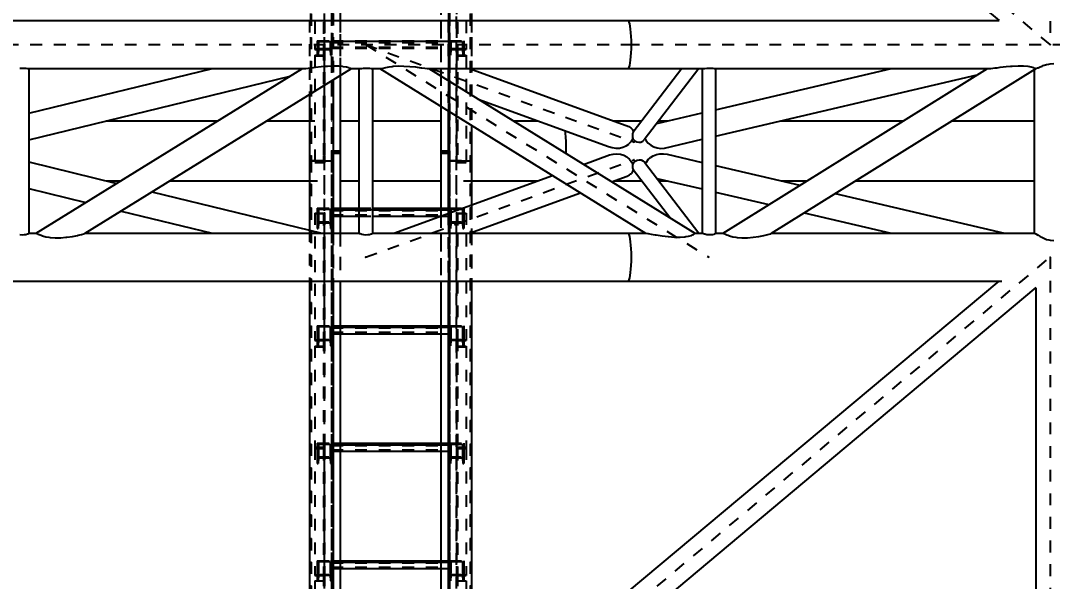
# Model space of a CAD drawing. Header units: millimetres. Extents: x 149919 to 150445, y 136651 to 136866.
# Drawn here: x 150384.83 to 150393.57, y 136722.13 to 136726.88 of the extents above; entities that cross this region are included whole.
import ezdxf

# ---------------------------------------------------------------- set-up
doc = ezdxf.new("R2010")
doc.units = ezdxf.units.MM
doc.header["$LTSCALE"] = 0.25
for name, pattern in [('CENTER', [50.8, 31.75, -6.35, 6.35, -6.35]), ('XKITLINE00', [0]), ('XKITLINE02', [4, 2, -2]), ('XKITLINE03', [6, 3, -1, 1, -1])]:
    doc.linetypes.add(name, pattern=pattern)
doc.styles.add('ROMANS', font='romans.shx')
doc.dimstyles.new('MD300', dxfattribs={"dimtxt": 2.5, "dimasz": 2.5, "dimexe": 1, "dimexo": 1, "dimgap": 0.5, "dimtad": 1, "dimdec": 1, "dimlfac": 50, "dimrnd": 0.5, "dimdsep": 46, "dimtxsty": 'ROMANS', "dimcen": 1, "dimclrd": 146, "dimclre": 146, "dimclrt": 30, "dimadec": 1, "dimazin": 2, "dimtfac": 1, "dimtdec": 1, "dimtmove": 0, "dimatfit": 1, "dimfxl": 1, "dimtolj": 1, "dimtzin": 0, "dimlwd": -1, "dimlwe": -1, "dimarcsym": 0})

# ---------------------------------------------------------------- blocks, each defined once
blk = doc.blocks.new('çatıı')
at = {"color": 116, "linetype": 'XKITLINE02', "true_color": 0x136734}
for p, q in [((24547.15, 9176.54), (24547.15, 7532.54)), ((24547.68, 9176.28), (24547.68, 7532)), ((24564.91, 9176.28), (24564.92, 7532)), ((24564.99, 9179.87), (24564.99, 7539.09)), ((24565.45, 9176.54), (24565.45, 7532.54)), ((24565.85, 9179.87), (24565.85, 7539.18)), ((24566.3, 9176.54), (24566.3, 7600.34)), ((24572.5, 9179.14), (24572.5, 7540.22)), ((24664.15, 9180.19), (24664.15, 7539.18)), ((24664.54, 9176.54), (24664.54, 7532.54)), ((24665, 9180.27), (24665, 7539.09)), ((24665.07, 9176.28), (24665.07, 7532)), ((24682.31, 9176.28), (24682.31, 7532)), ((24682.84, 9176.54), (24682.84, 7532.54)), ((24683.69, 9176.54), (24683.69, 7561.84)), ((24657.5, 9125.5), (24657.5, 7540.22)), ((24551, 7729.91), (24551, 7626.02)), ((24551, 7729.36), (24551, 7626.02)), ((24558.2, 7729.36), (24558.2, 7621.1)), ((24559, 7729.91), (24559, 7621.1)), ((24670.98, 7726.05), (24670.98, 7621.1)), ((24671.78, 7729.36), (24671.78, 7621.1)), ((24678.98, 7729.91), (24678.98, 7626.02)), ((24546.3, 7650.57), (24546.3, 7587.97)), ((24572.5, 7650.57), (24572.5, 7604.17)), ((24657.5, 7650.57), (24657.5, 7578.07)), ((24663.69, 7650.57), (24663.69, 7574.23)), ((24683.69, 7650.57), (24683.69, 7609.97)), ((24552.99, 7633.54), (24552.99, 7626.93)), ((24552.99, 7633.54), (24552.99, 7628.05)), ((24552.99, 7633.54), (24564.99, 7633.54)), ((24552.99, 7628.05), (24552.99, 7621.44)), ((24552.99, 7628.05), (24553.67, 7628.05)), ((24552.99, 7626.93), (24552.99, 7621.44)), ((24552.99, 7626.93), (24564.99, 7626.93)), ((24554.06, 7632.84), (24553.67, 7628.05)), ((24553.67, 7628.05), (24553.67, 7621.44)), ((24554.06, 7632.84), (24554.06, 7626.23)), ((24554.06, 7632.84), (24563.93, 7632.84)), ((24558.2, 7626.9), (24558.2, 7530.93)), ((24558.2, 7626.9), (24559, 7626.9)), ((24559, 7626.9), (24559, 7532)), ((24563.93, 7632.84), (24563.93, 7626.23)), ((24563.93, 7632.84), (24564.31, 7628.05)), ((24564.31, 7628.05), (24564.31, 7621.44)), ((24564.31, 7628.05), (24564.99, 7628.05)), ((24564.99, 7633.54), (24564.99, 7626.93)), ((24564.99, 7633.54), (24564.99, 7628.05)), ((24564.99, 7633.54), (24664.97, 7633.54)), ((24564.99, 7633.54), (24564.99, 7627.34)), ((24564.99, 7632.83), (24664.97, 7632.83)), ((24564.99, 7632.78), (24664.97, 7632.78)), ((24564.99, 7632.19), (24664.97, 7632.19)), ((24564.99, 7628.05), (24564.99, 7621.44)), ((24564.99, 7628.05), (24664.97, 7628.05)), ((24564.99, 7628.01), (24664.97, 7628.01)), ((24564.99, 7627.38), (24664.97, 7627.38)), ((24564.99, 7627.34), (24664.97, 7627.34)), ((24564.99, 7626.93), (24564.99, 7621.44)), ((24664.97, 7633.54), (24664.97, 7627.34)), ((24664.97, 7633.54), (24664.97, 7628.05)), ((24664.97, 7633.54), (24676.97, 7633.54)), ((24664.97, 7633.54), (24664.97, 7626.93)), ((24664.97, 7628.05), (24665.65, 7628.05)), ((24664.97, 7628.05), (24664.97, 7621.44)), ((24664.97, 7626.93), (24664.97, 7621.44)), ((24664.97, 7626.93), (24676.97, 7626.93)), ((24666.04, 7632.84), (24665.65, 7628.05)), ((24665.65, 7628.05), (24665.65, 7621.44)), ((24666.04, 7632.84), (24675.91, 7632.84)), ((24666.04, 7632.84), (24666.04, 7626.23)), ((24670.98, 7626.9), (24670.98, 7620.71)), ((24670.98, 7626.9), (24671.78, 7626.9)), ((24670.98, 7626.9), (24670.98, 7530.31)), ((24671.78, 7626.9), (24671.78, 7620.71)), ((24671.78, 7626.9), (24671.78, 7530.93)), ((24675.91, 7632.84), (24676.29, 7628.05)), ((24675.91, 7632.84), (24675.91, 7626.23)), ((24676.29, 7628.05), (24676.97, 7628.05)), ((24676.29, 7628.05), (24676.29, 7621.44)), ((24676.97, 7633.54), (24676.97, 7628.05)), ((24676.97, 7633.54), (24676.97, 7626.93)), ((24676.97, 7628.05), (24676.97, 7621.44)), ((24676.97, 7626.93), (24676.97, 7621.44)), ((24551, 7626.57), (24559, 7626.57)), ((24551, 7626.02), (24558.2, 7626.02)), ((24551, 7621.37), (24551, 7530.31)), ((24551, 7621.37), (24551, 7530.93)), ((24551, 7621.37), (24558.2, 7621.37)), ((24551, 7620.76), (24559, 7620.76)), ((24552.99, 7621.44), (24553.67, 7621.44)), ((24554.06, 7626.23), (24553.67, 7621.44)), ((24554.06, 7626.23), (24563.93, 7626.23)), ((24558.2, 7626.02), (24558.2, 7621.1)), ((24558.2, 7621.1), (24559, 7621.1)), ((24559, 7626.57), (24559, 7621.1)), ((24563.93, 7626.23), (24564.31, 7621.44)), ((24564.31, 7621.44), (24564.99, 7621.44)), ((24664.97, 7621.44), (24665.65, 7621.44)), ((24666.04, 7626.23), (24665.65, 7621.44)), ((24666.04, 7626.23), (24675.91, 7626.23)), ((24670.98, 7626.57), (24678.98, 7626.57)), ((24670.98, 7621.1), (24671.78, 7621.1)), ((24670.98, 7620.76), (24678.98, 7620.76)), ((24671.78, 7626.02), (24678.98, 7626.02)), ((24671.78, 7621.37), (24678.98, 7621.37)), ((24675.91, 7626.23), (24676.29, 7621.44)), ((24676.29, 7621.44), (24676.97, 7621.44)), ((24678.98, 7621.37), (24678.98, 7532)), ((24678.98, 7620.71), (24678.98, 7530.31)), ((24564.99, 7540.27), (24572.5, 7540.27)), ((24564.99, 7540.27), (24572.5, 7540.27)), ((24564.99, 7540.27), (24564.99, 5898.21)), ((24565.85, 7540.19), (24572.5, 7540.22)), ((24565.85, 7540.13), (24572.5, 7540.19)), ((24565.85, 7540.13), (24565.85, 5898.35)), ((24572.5, 7540.27), (24572.5, 7540.22)), ((24572.5, 7540.27), (24572.5, 7540.19)), ((24572.5, 7540.27), (24572.5, 7539.09)), ((24657.5, 7540.27), (24665, 7540.27)), ((24657.5, 7540.27), (24657.5, 7540.22)), ((24657.5, 7540.27), (24665, 7540.27)), ((24657.5, 7540.27), (24657.5, 7539.09)), ((24657.5, 7540.22), (24664.15, 7540.19)), ((24657.5, 7540.19), (24664.15, 7540.13)), ((24664.15, 7540.19), (24664.15, 7539.18)), ((24664.15, 7540.13), (24664.15, 5898.35)), ((24665, 7540.27), (24665, 7539.09)), ((24665, 7540.27), (24665, 5898.21)), ((24546.3, 7532.54), (24547.15, 7532.54)), ((24546.3, 7532.54), (24547.15, 7532.54)), ((24546.3, 7532.54), (24546.3, 7531.93)), ((24547.15, 7532.54), (24547.68, 7532)), ((24547.15, 7532.54), (24547.15, 5888.14)), ((24547.15, 7532.54), (24547.68, 7532)), ((24547.68, 7532), (24564.92, 7532)), ((24547.68, 7532), (24547.68, 5887.3)), ((24547.68, 7532), (24564.91, 7532)), ((24551, 7530.93), (24558.2, 7530.93)), ((24558.2, 7536.46), (24559, 7536.46)), ((24558.2, 7536.46), (24558.2, 7530.93)), ((24559, 7536.46), (24559, 7530.31)), ((24565.45, 7532.54), (24564.91, 7532)), ((24564.91, 7532), (24564.92, 5887.3)), ((24565.45, 7532.54), (24564.92, 7532)), ((24564.99, 7539.09), (24566.3, 7539.09)), ((24564.99, 7538.21), (24566.3, 7538.21)), ((24565.45, 7532.54), (24566.3, 7532.54)), ((24565.45, 7532.54), (24565.45, 5888.14)), ((24565.45, 7532.54), (24566.3, 7532.54)), ((24565.85, 7539.18), (24572.5, 7539.14)), ((24565.85, 7538.35), (24566.3, 7538.35)), ((24566.3, 7532.54), (24566.3, 5960.34)), ((24572.5, 7538.3), (24572.5, 7538.21)), ((24572.5, 7538.3), (24572.5, 7538.21)), ((24657.5, 7539.14), (24664.15, 7539.18)), ((24657.5, 7539.14), (24657.5, 7539.09)), ((24657.5, 7538.3), (24657.5, 7538.21)), ((24663.69, 7539.09), (24665, 7539.09)), ((24663.69, 7538.35), (24664.15, 7538.35)), ((24663.69, 7538.21), (24665, 7538.21)), ((24663.69, 7532.54), (24664.54, 7532.54)), ((24663.69, 7532.54), (24664.54, 7532.54)), ((24663.69, 7532.54), (24663.69, 7531.93)), ((24664.54, 7532.54), (24665.07, 7532)), ((24664.54, 7532.54), (24664.54, 5888.14)), ((24664.54, 7532.54), (24665.07, 7532)), ((24665.07, 7532), (24682.31, 7532)), ((24665.07, 7532), (24665.07, 5887.3)), ((24665.07, 7532), (24682.31, 7532)), ((24670.98, 7536.46), (24671.78, 7536.46)), ((24671.78, 7530.93), (24678.98, 7530.93)), ((24682.84, 7532.54), (24682.31, 7532)), ((24682.84, 7532.54), (24682.31, 7532)), ((24682.31, 7532), (24682.31, 5887.3)), ((24682.84, 7532.54), (24683.69, 7532.54)), ((24682.84, 7532.54), (24682.84, 5888.14)), ((24682.84, 7532.54), (24683.69, 7532.54)), ((24683.69, 7532.54), (24683.69, 5921.85)), ((24551, 7530.31), (24559, 7530.31)), ((24670.98, 7530.31), (24678.98, 7530.31)), ((24551, 7487.66), (24551, 7379.61)), ((24551, 7487.66), (24559, 7487.66)), ((24551, 7487.14), (24558.2, 7487.14)), ((24552.99, 7491.64), (24552.99, 7480.08)), ((24552.99, 7491.64), (24552.99, 7486.17)), ((24552.99, 7491.64), (24564.99, 7491.64)), ((24554.06, 7490.94), (24553.67, 7486.17)), ((24554.06, 7490.94), (24554.06, 7479.38)), ((24554.06, 7490.94), (24563.93, 7490.94)), ((24558.2, 7487.14), (24558.2, 7374.92)), ((24559, 7487.66), (24559, 7374.92)), ((24563.93, 7490.94), (24563.93, 7479.38)), ((24563.93, 7490.94), (24564.31, 7486.17)), ((24564.99, 7491.64), (24564.99, 7480.08)), ((24564.99, 7491.64), (24572.5, 7491.64)), ((24564.99, 7491.64), (24564.99, 7484.93)), ((24564.99, 7491.64), (24564.99, 7486.17)), ((24564.99, 7490.83), (24664.97, 7490.83)), ((24564.99, 7490.4), (24572.5, 7490.4)), ((24564.99, 7489.81), (24664.97, 7489.81)), ((24588.25, 7491.64), (24599.65, 7491.64)), ((24588.25, 7490.4), (24599.65, 7490.4)), ((24657.5, 7491.64), (24664.97, 7491.64)), ((24657.5, 7490.4), (24664.97, 7490.4)), ((24663.69, 7487.23), (24663.69, 7429.97)), ((24664.97, 7491.64), (24664.97, 7486.17)), ((24664.97, 7491.64), (24676.97, 7491.64)), ((24664.97, 7491.64), (24664.97, 7480.08)), ((24664.97, 7491.64), (24664.97, 7484.93)), ((24666.04, 7490.94), (24665.65, 7486.17)), ((24666.04, 7490.94), (24675.91, 7490.94)), ((24666.04, 7490.94), (24666.04, 7479.38)), ((24670.98, 7487.66), (24670.98, 7469.39)), ((24670.98, 7487.66), (24678.98, 7487.66)), ((24671.78, 7487.14), (24671.78, 7469.39)), ((24671.78, 7487.14), (24678.98, 7487.14)), ((24675.91, 7490.94), (24676.29, 7486.17)), ((24675.91, 7490.94), (24675.91, 7479.38)), ((24676.97, 7491.64), (24676.97, 7486.17)), ((24676.97, 7491.64), (24676.97, 7480.08)), ((24678.98, 7487.66), (24678.98, 7469.39)), ((24683.69, 7494.49), (24683.69, 7471.22)), ((24552.99, 7486.17), (24552.99, 7474.61)), ((24552.99, 7480.08), (24552.99, 7474.61)), ((24552.99, 7480.08), (24564.99, 7480.08)), ((24552.99, 7486.17), (24553.67, 7486.17)), ((24553.67, 7486.17), (24553.67, 7474.61)), ((24554.06, 7479.38), (24553.67, 7474.61)), ((24554.06, 7479.38), (24563.93, 7479.38)), ((24558.2, 7482.46), (24559, 7482.46)), ((24563.93, 7479.38), (24564.31, 7474.61)), ((24564.31, 7486.17), (24564.31, 7474.61)), ((24564.31, 7486.17), (24564.99, 7486.17)), ((24564.99, 7486.17), (24564.99, 7474.61)), ((24564.99, 7480.08), (24564.99, 7474.61)), ((24564.99, 7486.17), (24664.97, 7486.17)), ((24564.99, 7486.1), (24664.97, 7486.1)), ((24564.99, 7485), (24664.97, 7485)), ((24564.99, 7484.93), (24572.5, 7484.93)), ((24588.25, 7484.93), (24599.65, 7484.93)), ((24657.34, 7484.93), (24664.97, 7484.93)), ((24657.5, 7484.98), (24657.5, 5900.19)), ((24664.97, 7486.17), (24665.65, 7486.17)), ((24664.97, 7486.17), (24664.97, 7474.61)), ((24664.97, 7480.08), (24664.97, 7474.61)), ((24664.97, 7480.08), (24676.97, 7480.08)), ((24665.65, 7486.17), (24665.65, 7474.61)), ((24666.04, 7479.38), (24665.65, 7474.61)), ((24666.04, 7479.38), (24675.91, 7479.38)), ((24670.98, 7482.46), (24671.78, 7482.46)), ((24675.91, 7479.38), (24676.29, 7474.61)), ((24676.29, 7486.17), (24676.97, 7486.17)), ((24676.29, 7486.17), (24676.29, 7474.61)), ((24676.97, 7486.17), (24676.97, 7474.61)), ((24676.97, 7480.08), (24676.97, 7474.61)), ((24546.3, 7473.13), (24546.3, 7429.97)), ((24552.99, 7474.61), (24553.67, 7474.61)), ((24564.31, 7474.61), (24564.99, 7474.61)), ((24566.3, 7470.57), (24566.3, 7429.97)), ((24572.5, 7470.57), (24572.5, 5900.19)), ((24664.97, 7474.61), (24665.65, 7474.61)), ((24676.29, 7474.61), (24676.97, 7474.61)), ((24683.69, 7470.57), (24683.69, 7429.97)), ((24572.5, 7469.39), (24572.5, 7429.97)), ((24657.5, 7469.39), (24657.5, 7429.97)), ((24670.98, 7469.39), (24670.98, 7374.92)), ((24671.78, 7469.39), (24671.78, 7374.92)), ((24678.98, 7469.39), (24678.98, 7379.61)), ((24552.99, 7392.17), (24552.99, 7380.61)), ((24552.99, 7392.17), (24552.99, 7386.7)), ((24552.99, 7392.17), (24564.99, 7392.17)), ((24554.06, 7391.47), (24553.67, 7386.7)), ((24554.06, 7391.47), (24554.06, 7379.91)), ((24554.06, 7391.47), (24563.93, 7391.47)), ((24563.93, 7391.47), (24563.93, 7379.91)), ((24563.93, 7391.47), (24564.31, 7386.7)), ((24564.99, 7392.17), (24572.5, 7392.17)), ((24564.99, 7392.17), (24564.99, 7385.46)), ((24564.99, 7392.17), (24564.99, 7380.61)), ((24564.99, 7392.17), (24564.99, 7386.7)), ((24564.99, 7391.36), (24664.97, 7391.36)), ((24564.99, 7390.93), (24572.5, 7390.93)), ((24657.5, 7392.17), (24664.97, 7392.17)), ((24657.5, 7390.93), (24664.97, 7390.93)), ((24664.97, 7392.17), (24664.97, 7385.46)), ((24664.97, 7392.17), (24664.97, 7386.7)), ((24664.97, 7392.17), (24676.97, 7392.17)), ((24664.97, 7392.17), (24664.97, 7380.61)), ((24666.04, 7391.47), (24665.65, 7386.7)), ((24666.04, 7391.47), (24675.91, 7391.47)), ((24666.04, 7391.47), (24666.04, 7379.92)), ((24675.91, 7391.47), (24676.29, 7386.7)), ((24675.91, 7391.47), (24675.91, 7379.92)), ((24676.97, 7392.17), (24676.97, 7386.7)), ((24676.97, 7392.17), (24676.97, 7380.13)), ((24552.99, 7386.7), (24552.99, 7375.14)), ((24552.99, 7386.7), (24553.67, 7386.7)), ((24553.67, 7386.7), (24553.67, 7375.14)), ((24564.31, 7386.7), (24564.31, 7375.14)), ((24564.31, 7386.7), (24564.99, 7386.7)), ((24564.99, 7390.35), (24664.97, 7390.35)), ((24564.99, 7386.7), (24664.97, 7386.7)), ((24564.99, 7386.7), (24564.99, 7375.14)), ((24564.99, 7386.63), (24664.97, 7386.63)), ((24564.99, 7385.53), (24664.97, 7385.53)), ((24564.99, 7385.46), (24572.5, 7385.46)), ((24657.5, 7385.46), (24664.97, 7385.46)), ((24664.97, 7386.7), (24665.65, 7386.7)), ((24664.97, 7386.7), (24664.97, 7375.14)), ((24665.65, 7386.7), (24665.65, 7375.14)), ((24676.29, 7386.7), (24676.97, 7386.7)), ((24676.29, 7386.7), (24676.29, 7375.14)), ((24676.97, 7386.7), (24676.97, 7375.14)), ((24551, 7380.13), (24551, 7379.61)), ((24551, 7380.13), (24559, 7380.13)), ((24551, 7379.61), (24558.2, 7379.61)), ((24551, 7374.98), (24551, 7288.73)), ((24551, 7374.98), (24558.2, 7374.98)), ((24551, 7374.35), (24559, 7374.35)), ((24552.99, 7380.61), (24552.99, 7375.14)), ((24552.99, 7380.61), (24564.99, 7380.61)), ((24552.99, 7375.14), (24553.67, 7375.14)), ((24554.06, 7379.91), (24553.67, 7375.14)), ((24554.06, 7379.91), (24563.93, 7379.91)), ((24558.2, 7380.71), (24558.2, 7289.37)), ((24558.2, 7380.71), (24559, 7380.71)), ((24558.2, 7379.61), (24558.2, 7374.92)), ((24558.2, 7374.92), (24559, 7374.92)), ((24559, 7380.71), (24559, 7288.73)), ((24559, 7380.13), (24559, 7374.92)), ((24563.93, 7379.91), (24564.31, 7375.14)), ((24564.31, 7375.14), (24564.99, 7375.14)), ((24564.99, 7380.61), (24564.99, 7375.14)), ((24664.97, 7380.61), (24664.97, 7375.14)), ((24664.97, 7380.61), (24676.97, 7380.61)), ((24664.97, 7375.14), (24665.65, 7375.14)), ((24666.04, 7379.92), (24665.65, 7375.14)), ((24666.04, 7379.92), (24675.91, 7379.92)), ((24670.98, 7380.71), (24670.98, 7374.35)), ((24670.98, 7380.71), (24671.78, 7380.71)), ((24670.98, 7380.71), (24670.98, 7288.73)), ((24670.98, 7380.13), (24678.98, 7380.13)), ((24670.98, 7374.92), (24671.78, 7374.92)), ((24670.98, 7374.35), (24678.98, 7374.35)), ((24671.78, 7380.71), (24671.78, 7374.98)), ((24671.78, 7380.71), (24671.78, 7289.37)), ((24671.78, 7379.61), (24678.98, 7379.61)), ((24671.78, 7374.98), (24678.98, 7374.98)), ((24675.91, 7379.92), (24676.29, 7375.14)), ((24676.29, 7375.14), (24676.97, 7375.14)), ((24676.97, 7380.13), (24676.97, 7375.14)), ((24678.98, 7374.98), (24678.98, 7374.35)), ((24678.98, 7374.98), (24678.98, 7288.73)), ((24558.2, 7295.09), (24559, 7295.09)), ((24558.2, 7295.09), (24558.2, 7289.37)), ((24559, 7295.09), (24559, 7288.73)), ((24670.98, 7295.09), (24671.78, 7295.09)), ((24551, 7289.37), (24558.2, 7289.37)), ((24551, 7289.37), (24551, 7288.73)), ((24551, 7288.73), (24551, 7180.68)), ((24551, 7288.73), (24559, 7288.73)), ((24551, 7288.73), (24559, 7288.73)), ((24551, 7288.21), (24558.2, 7288.21)), ((24552.99, 7292.7), (24552.99, 7281.15)), ((24552.99, 7292.7), (24552.99, 7287.23)), ((24552.99, 7292.7), (24564.99, 7292.7)), ((24552.99, 7287.23), (24552.99, 7275.67)), ((24552.99, 7287.23), (24553.67, 7287.23)), ((24554.06, 7292.01), (24553.67, 7287.23)), ((24553.67, 7287.23), (24553.67, 7275.67)), ((24554.06, 7292.01), (24554.06, 7280.45)), ((24554.06, 7292.01), (24563.93, 7292.01)), ((24558.2, 7288.21), (24558.2, 7175.99)), ((24559, 7288.73), (24559, 7175.99)), ((24563.93, 7292.01), (24563.93, 7280.45)), ((24563.93, 7292.01), (24564.31, 7287.23)), ((24564.31, 7287.23), (24564.31, 7275.67)), ((24564.31, 7287.23), (24564.99, 7287.23)), ((24564.99, 7292.7), (24572.5, 7292.7)), ((24564.99, 7292.7), (24564.99, 7286)), ((24564.99, 7292.7), (24564.99, 7281.15)), ((24564.99, 7292.7), (24564.99, 7287.23)), ((24564.99, 7291.9), (24664.97, 7291.9)), ((24564.99, 7291.47), (24572.5, 7291.47)), ((24564.99, 7290.88), (24664.97, 7290.88)), ((24564.99, 7287.23), (24664.97, 7287.23)), ((24564.99, 7287.23), (24564.99, 7275.67)), ((24564.99, 7287.16), (24664.97, 7287.16)), ((24564.99, 7286.07), (24664.97, 7286.07)), ((24564.99, 7286), (24572.5, 7286)), ((24657.5, 7292.7), (24664.97, 7292.7)), ((24657.5, 7291.47), (24664.97, 7291.47)), ((24657.5, 7286), (24664.97, 7286)), ((24664.97, 7292.7), (24664.97, 7287.23)), ((24664.97, 7292.7), (24676.97, 7292.7)), ((24664.97, 7292.7), (24664.97, 7281.15)), ((24664.97, 7292.7), (24664.97, 7286)), ((24664.97, 7287.23), (24665.65, 7287.23)), ((24664.97, 7287.23), (24664.97, 7275.67)), ((24666.04, 7292.01), (24665.65, 7287.23)), ((24665.65, 7287.23), (24665.65, 7275.67)), ((24666.04, 7292.01), (24675.91, 7292.01)), ((24666.04, 7292.01), (24666.04, 7280.45)), ((24670.98, 7288.73), (24670.98, 7175.99)), ((24670.98, 7288.73), (24678.98, 7288.73)), ((24670.98, 7288.73), (24678.98, 7288.73)), ((24671.78, 7289.37), (24678.98, 7289.37)), ((24671.78, 7288.21), (24671.78, 7280.45)), ((24671.78, 7288.21), (24678.98, 7288.21)), ((24671.78, 7288.21), (24671.78, 7175.99)), ((24675.91, 7292.01), (24676.29, 7287.23)), ((24675.91, 7292.01), (24675.91, 7280.45)), ((24676.29, 7287.23), (24676.97, 7287.23)), ((24676.29, 7287.23), (24676.29, 7275.67)), ((24676.97, 7292.7), (24676.97, 7287.23)), ((24676.97, 7292.7), (24676.97, 7281.15)), ((24676.97, 7287.23), (24676.97, 7275.67)), ((24678.98, 7288.73), (24678.98, 7288.21)), ((24678.98, 7288.73), (24678.98, 7180.68)), ((24552.99, 7281.15), (24552.99, 7275.67)), ((24552.99, 7281.15), (24564.99, 7281.15)), ((24554.06, 7280.45), (24553.67, 7275.67)), ((24554.06, 7280.45), (24563.93, 7280.45)), ((24558.2, 7283.52), (24559, 7283.52)), ((24563.93, 7280.45), (24564.31, 7275.67)), ((24564.99, 7281.15), (24564.99, 7275.67)), ((24664.97, 7281.15), (24664.97, 7275.67)), ((24664.97, 7281.15), (24676.97, 7281.15)), ((24666.04, 7280.45), (24665.65, 7275.67)), ((24666.04, 7280.45), (24675.91, 7280.45)), ((24670.98, 7283.53), (24671.78, 7283.53)), ((24670.98, 7281.15), (24670.98, 7181.2)), ((24675.91, 7280.45), (24676.29, 7275.67)), ((24676.97, 7281.15), (24676.97, 7275.67)), ((24552.99, 7275.67), (24553.67, 7275.67)), ((24564.31, 7275.67), (24564.99, 7275.67)), ((24664.97, 7275.67), (24665.65, 7275.67)), ((24676.29, 7275.67), (24676.97, 7275.67)), ((24552.99, 7193.24), (24552.99, 7181.68)), ((24552.99, 7193.24), (24552.99, 7187.77)), ((24552.99, 7193.24), (24564.99, 7193.24)), ((24554.06, 7192.54), (24553.67, 7187.77)), ((24554.06, 7192.54), (24554.06, 7180.98)), ((24554.06, 7192.54), (24563.93, 7192.54)), ((24563.93, 7192.54), (24563.93, 7180.98)), ((24563.93, 7192.54), (24564.31, 7187.77)), ((24564.99, 7193.24), (24572.5, 7193.24)), ((24564.99, 7193.24), (24564.99, 7186.53)), ((24564.99, 7193.24), (24564.99, 7181.68)), ((24564.99, 7193.24), (24564.99, 7187.77)), ((24564.99, 7192.43), (24664.97, 7192.43)), ((24564.99, 7192), (24572.5, 7192)), ((24564.99, 7191.41), (24664.97, 7191.41)), ((24657.5, 7193.24), (24664.97, 7193.24)), ((24657.5, 7192), (24664.97, 7192)), ((24664.97, 7193.24), (24664.97, 7186.53)), ((24664.97, 7193.24), (24664.97, 7187.77)), ((24664.97, 7193.24), (24676.97, 7193.24)), ((24664.97, 7193.24), (24664.97, 7181.68)), ((24666.04, 7192.54), (24665.65, 7187.77)), ((24666.04, 7192.54), (24675.91, 7192.54)), ((24666.04, 7192.54), (24666.04, 7180.98)), ((24675.91, 7192.54), (24676.29, 7187.77)), ((24675.91, 7192.54), (24675.91, 7180.98)), ((24676.97, 7193.24), (24676.97, 7187.77)), ((24676.97, 7193.24), (24676.97, 7181.2)), ((24551, 7181.2), (24551, 7180.68)), ((24551, 7181.2), (24559, 7181.2)), ((24552.99, 7187.77), (24552.99, 7176.21)), ((24552.99, 7187.77), (24553.67, 7187.77)), ((24552.99, 7181.68), (24552.99, 7176.21)), ((24552.99, 7181.68), (24564.99, 7181.68)), ((24553.67, 7187.77), (24553.67, 7176.21)), ((24558.2, 7181.77), (24558.2, 7090.43)), ((24558.2, 7181.77), (24559, 7181.77)), ((24559, 7181.77), (24559, 7089.8)), ((24559, 7181.2), (24559, 7175.99)), ((24564.31, 7187.77), (24564.31, 7176.21)), ((24564.31, 7187.77), (24564.99, 7187.77)), ((24564.99, 7187.77), (24664.97, 7187.77)), ((24564.99, 7187.77), (24564.99, 7176.21)), ((24564.99, 7187.7), (24664.97, 7187.7)), ((24564.99, 7186.6), (24664.97, 7186.6)), ((24564.99, 7186.53), (24572.5, 7186.53)), ((24564.99, 7181.68), (24564.99, 7176.21)), ((24657.5, 7186.53), (24664.97, 7186.53)), ((24664.97, 7187.77), (24665.65, 7187.77)), ((24664.97, 7187.77), (24664.97, 7176.21)), ((24664.97, 7181.68), (24664.97, 7176.21)), ((24664.97, 7181.68), (24676.97, 7181.68)), ((24665.65, 7187.77), (24665.65, 7176.21)), ((24670.98, 7181.77), (24670.98, 7175.41)), ((24670.98, 7181.77), (24671.78, 7181.77)), ((24670.98, 7181.77), (24670.98, 7089.8)), ((24670.98, 7181.2), (24678.98, 7181.2)), ((24671.78, 7181.77), (24671.78, 7176.05)), ((24671.78, 7181.77), (24671.78, 7090.43)), ((24676.29, 7187.77), (24676.97, 7187.77)), ((24676.29, 7187.77), (24676.29, 7176.21)), ((24676.97, 7187.77), (24676.97, 7176.21)), ((24676.97, 7181.2), (24676.97, 7176.21)), ((24551, 7180.68), (24558.2, 7180.68)), ((24551, 7176.05), (24551, 7089.8)), ((24551, 7176.05), (24558.2, 7176.05)), ((24552.99, 7176.21), (24553.67, 7176.21)), ((24554.06, 7180.98), (24553.67, 7176.21)), ((24554.06, 7180.98), (24563.93, 7180.98)), ((24558.2, 7180.68), (24558.2, 7175.99)), ((24558.2, 7175.99), (24559, 7175.99)), ((24563.93, 7180.98), (24564.31, 7176.21)), ((24564.31, 7176.21), (24564.99, 7176.21)), ((24664.97, 7176.21), (24665.65, 7176.21)), ((24666.04, 7180.98), (24665.65, 7176.21)), ((24666.04, 7180.98), (24675.91, 7180.98)), ((24670.98, 7175.99), (24671.78, 7175.99)), ((24671.78, 7180.68), (24678.98, 7180.68)), ((24671.78, 7176.05), (24678.98, 7176.05)), ((24675.91, 7180.98), (24676.29, 7176.21)), ((24676.29, 7176.21), (24676.97, 7176.21)), ((24678.98, 7176.05), (24678.98, 7175.41)), ((24678.98, 7176.05), (24678.98, 7089.8))]:
    blk.add_line(p, q, dxfattribs=at)
at = {"color": 1, "linetype": 'XKITLINE03'}
for p, q in [((24559, 7503.97), (24559, 9180.33)), ((24564.99, 9180.27), (24564.99, 7540.27)), ((24665, 7540.27), (24665, 9180.27)), ((24670.99, 7503.97), (24670.99, 9180.33)), ((24559, 7626.57), (24559, 7729.91)), ((24670.98, 7729.91), (24670.98, 7626.57)), ((24564.99, 7626.93), (24564.99, 7633.54)), ((24664.97, 7632.83), (24564.99, 7632.83)), ((24664.97, 7633.54), (24664.97, 7626.93)), ((24559, 7530.31), (24559, 7620.76)), ((24670.98, 7620.76), (24670.98, 7530.31)), ((24564.99, 7540.27), (24564.99, 5900.27)), ((24665, 5900.27), (24665, 7540.27)), ((24559, 5869.63), (24559, 7535.89)), ((24670.99, 5869.63), (24670.99, 7535.89)), ((24559, 7380.13), (24559, 7487.66)), ((24564.99, 7480.08), (24564.99, 7491.64)), ((24664.97, 7490.4), (24564.99, 7490.4)), ((24664.97, 7491.64), (24664.97, 7480.08)), ((24670.98, 7487.66), (24670.98, 7380.13)), ((24564.99, 7380.61), (24564.99, 7392.17)), ((24664.97, 7390.93), (24564.99, 7390.93)), ((24664.97, 7392.17), (24664.97, 7380.61)), ((24559, 7288.73), (24559, 7374.35)), ((24670.98, 7374.35), (24670.98, 7288.73)), ((24559, 7181.2), (24559, 7288.73)), ((24564.99, 7281.15), (24564.99, 7292.7)), ((24664.97, 7291.47), (24564.99, 7291.47)), ((24664.97, 7292.7), (24664.97, 7281.15)), ((24670.98, 7288.73), (24670.98, 7181.2)), ((24564.99, 7181.68), (24564.99, 7193.24)), ((24664.97, 7192), (24564.99, 7192)), ((24664.97, 7193.24), (24664.97, 7181.68))]:
    blk.add_line(p, q, dxfattribs=at)
at = {"color": 8, "linetype": 'CENTER'}
for p, q in [((25173.61, 7630.28), (23430, 9090.27)), ((25173.61, 9090.27), (25173.61, 7630.27)), ((23430, 7630.27), (24815.89, 7630.27)), ((24593.95, 7630.27), (24821.2, 7547.77)), ((24593.95, 7630.27), (24884.52, 7450.27)), ((24815.89, 7630.27), (26261.35, 7630.27)), ((24593.95, 7450.27), (24821.2, 7532.77)), ((23430, 5990.27), (25173.61, 7450.27)), ((25173.61, 7450.27), (25173.61, 5990.27))]:
    blk.add_line(p, q, dxfattribs=at)
at = {"color": 8, "linetype": 'XKITLINE00'}
for p, q in [((23506.2, 9010.58), (25130.41, 7650.56)), ((23551.02, 7650.57), (24815.89, 7650.57)), ((24815.89, 7650.57), (24816.38, 7650.27)), ((24815.89, 7650.57), (25130.4, 7650.57)), ((24815.89, 7650.57), (24816.38, 7650.27)), ((24816.38, 7650.27), (24816.85, 7649.35)), ((24816.38, 7650.27), (24816.85, 7649.35)), ((24816.85, 7649.35), (24817.29, 7647.86)), ((24816.85, 7649.35), (24817.3, 7647.86)), ((24817.3, 7647.86), (24817.7, 7645.83)), ((24817.7, 7645.83), (24818.04, 7643.32)), ((24818.04, 7643.32), (24818.32, 7640.42)), ((24818.32, 7640.42), (24818.53, 7637.22)), ((24818.53, 7637.22), (24818.66, 7633.8)), ((24818.66, 7626.75), (24818.53, 7623.33)), ((24818.66, 7633.8), (24818.7, 7630.27)), ((24818.7, 7630.27), (24818.66, 7626.75)), ((24818.32, 7620.12), (24818.04, 7617.23)), ((24818.53, 7623.33), (24818.32, 7620.12)), ((24301.2, 7610.28), (24302.96, 7610.38)), ((24302.96, 7610.38), (24304.72, 7610.37)), ((24304.72, 7610.37), (24306.31, 7610.26)), ((24306.31, 7610.26), (24307.57, 7610.05)), ((24307.57, 7610.05), (24307.8, 7609.97)), ((24307.8, 7609.97), (24542.66, 7609.97)), ((24307.8, 7609.97), (24308.38, 7609.96)), ((24308.38, 7609.96), (24308.66, 7609.94)), ((24308.5, 7609.97), (24308.52, 7609.95)), ((24308.66, 7572.11), (24464.37, 7609.97)), ((24308.66, 7609.94), (24308.66, 7470.49)), ((24315.09, 7470.61), (24540.39, 7609.97)), ((24356.43, 7470.52), (24581.82, 7609.94)), ((24540.52, 7609.97), (24540.54, 7609.93)), ((24540.54, 7609.93), (24541.25, 7609.95)), ((24541.25, 7609.95), (24542.65, 7609.97)), ((24542.65, 7609.97), (24543.38, 7610.1)), ((24543.38, 7610.1), (24546.84, 7610.51)), ((24546.84, 7610.51), (24548.26, 7610.63)), ((24548.26, 7610.63), (24551.34, 7611.09)), ((24551.34, 7611.09), (24556.37, 7611.65)), ((24556.37, 7611.65), (24559.69, 7611.88)), ((24559.69, 7611.88), (24561.59, 7612.09)), ((24561.59, 7612.09), (24566.66, 7612.34)), ((24566.66, 7612.34), (24571.1, 7612.25)), ((24571.1, 7612.25), (24574.24, 7611.88)), ((24574.24, 7611.88), (24574.7, 7611.85)), ((24574.7, 7611.85), (24577.68, 7611.39)), ((24577.68, 7611.39), (24579.67, 7610.75)), ((24579.67, 7610.75), (24579.81, 7610.63)), ((24579.81, 7610.63), (24581.1, 7610.31)), ((24581.1, 7610.31), (24581.47, 7609.97)), ((24581.47, 7609.97), (24581.72, 7609.97)), ((24581.72, 7609.97), (24581.82, 7609.94)), ((24581.73, 7609.97), (24590.09, 7609.97)), ((24588.25, 7609.97), (24588.25, 7470.61)), ((24588.33, 7609.97), (24588.37, 7609.93)), ((24588.37, 7609.93), (24588.53, 7609.94)), ((24588.53, 7609.94), (24589.34, 7609.96)), ((24588.72, 7609.97), (24588.74, 7609.95)), ((24589.34, 7609.96), (24590.09, 7609.97)), ((24590.09, 7609.97), (24590.6, 7610.08)), ((24590.6, 7610.08), (24592.19, 7610.28)), ((24592.19, 7610.28), (24593.95, 7610.38)), ((24593.95, 7610.38), (24595.71, 7610.37)), ((24595.71, 7610.37), (24597.3, 7610.26)), ((24597.3, 7610.26), (24598.56, 7610.05)), ((24598.56, 7610.05), (24598.79, 7609.97)), ((24598.79, 7609.97), (24607.17, 7609.97)), ((24598.79, 7609.97), (24599.37, 7609.96)), ((24599.37, 7609.96), (24599.65, 7609.94)), ((24599.48, 7609.97), (24599.5, 7609.95)), ((24599.65, 7609.94), (24599.65, 7470.49)), ((24605.99, 7609.97), (24831.02, 7470.57)), ((24606.07, 7609.96), (24606.17, 7609.95)), ((24606.17, 7609.95), (24607.14, 7609.95)), ((24607.01, 7609.96), (24607.11, 7609.95)), ((24607.14, 7609.95), (24607.23, 7610.02)), ((24607.23, 7610.02), (24608.76, 7610.4)), ((24608.76, 7610.4), (24609.86, 7610.55)), ((24609.86, 7610.55), (24610.91, 7610.94)), ((24610.91, 7610.94), (24613.76, 7611.48)), ((24613.76, 7611.48), (24616.45, 7611.75)), ((24616.45, 7611.75), (24617.32, 7611.91)), ((24617.32, 7611.91), (24621.44, 7612.19)), ((24621.44, 7612.19), (24626.18, 7612.14)), ((24626.18, 7612.14), (24631.31, 7611.75)), ((24631.31, 7611.75), (24636.12, 7611.33)), ((24636.12, 7611.33), (24640.63, 7610.73)), ((24640.63, 7610.73), (24641.63, 7610.55)), ((24641.63, 7610.55), (24644.14, 7610.29)), ((24644.14, 7610.29), (24646.35, 7609.95)), ((24646.16, 7609.97), (24815.89, 7609.97)), ((24646.35, 7609.95), (24646.59, 7609.95)), ((24646.47, 7609.96), (24646.52, 7609.96)), ((24646.59, 7609.95), (24647.47, 7609.96)), ((24647.42, 7609.96), (24647.47, 7609.96)), ((24647.47, 7609.96), (24872.62, 7470.48)), ((24681.88, 7609.97), (24816.68, 7561.04)), ((24815.89, 7609.97), (24816.38, 7610.28)), ((24815.89, 7609.97), (24816.38, 7610.28)), ((24815.89, 7609.97), (24880.62, 7609.97)), ((24816.85, 7611.2), (24816.38, 7610.28)), ((24816.85, 7611.2), (24816.38, 7610.28)), ((24817.29, 7612.69), (24816.85, 7611.2)), ((24817.3, 7612.69), (24816.85, 7611.2)), ((24817.7, 7614.72), (24817.3, 7612.69)), ((24818.04, 7617.23), (24817.7, 7614.72)), ((24861.75, 7609.97), (24820.44, 7556.15)), ((24876.12, 7609.97), (24829.81, 7549.63)), ((24878.82, 7609.97), (24878.82, 7470.61)), ((24878.94, 7609.97), (24878.98, 7609.93)), ((24878.98, 7609.93), (24879.1, 7609.94)), ((24879.1, 7609.94), (24879.91, 7609.96)), ((24879.33, 7609.97), (24879.35, 7609.95)), ((24879.91, 7609.96), (24880.84, 7609.98)), ((24880.84, 7609.98), (24881.17, 7610.05)), ((24881.17, 7610.05), (24882.76, 7610.26)), ((24882.76, 7610.26), (24884.52, 7610.38)), ((24884.52, 7610.38), (24886.28, 7610.39)), ((24886.28, 7610.39), (24887.87, 7610.29)), ((24887.87, 7610.29), (24889.13, 7610.09)), ((24889.13, 7610.09), (24889.46, 7609.98)), ((24889.46, 7609.98), (24889.94, 7609.97)), ((24889.94, 7609.97), (25122.59, 7609.97)), ((24889.94, 7609.97), (24890.22, 7609.94)), ((24890.22, 7575.12), (25039.12, 7609.97)), ((24890.22, 7609.94), (24890.22, 7470.45)), ((24896.53, 7470.61), (25120.36, 7609.97)), ((24937.64, 7470.5), (25161.12, 7609.64)), ((25120.57, 7609.97), (25120.6, 7609.93)), ((25120.6, 7609.93), (25121.22, 7609.95)), ((25121.22, 7609.95), (25122.8, 7609.98)), ((25122.8, 7609.98), (25123.28, 7610.06)), ((25123.28, 7610.06), (25126.74, 7610.48)), ((25126.74, 7610.48), (25128.58, 7610.64)), ((25128.58, 7610.64), (25131.18, 7611.05)), ((25131.18, 7611.05), (25136.22, 7611.62)), ((25136.22, 7611.62), (25140.01, 7611.9)), ((25140.01, 7611.9), (25141.42, 7612.06)), ((25141.42, 7612.06), (25146.52, 7612.35)), ((25146.52, 7612.35), (25150.98, 7612.3)), ((25150.98, 7612.3), (25154.59, 7611.9)), ((25154.59, 7611.9), (25157.59, 7611.46)), ((25157.59, 7611.46), (25159.58, 7610.83)), ((25159.58, 7610.83), (25159.81, 7610.64)), ((25159.81, 7610.64), (25160.96, 7610.36)), ((25160.3, 7609.1), (25160.92, 7609.39)), ((25160.82, 7609.45), (25160.89, 7609.46)), ((25160.89, 7609.46), (25161.03, 7609.53)), ((25161.31, 7609.89), (25160.92, 7609.39)), ((25160.96, 7610.36), (25161.36, 7609.98)), ((25161.46, 7610.05), (25161.31, 7609.89)), ((25161.36, 7609.98), (25161.39, 7609.98)), ((25161.46, 7610.05), (25162.94, 7610.55)), ((25162.94, 7610.55), (25163.4, 7610.66)), ((25163.4, 7610.66), (25165.1, 7611.44)), ((25165.1, 7611.44), (25166.66, 7611.93)), ((25166.66, 7611.93), (25167.69, 7612.44)), ((25167.69, 7612.44), (25170.57, 7613.4)), ((25170.57, 7613.4), (25172.55, 7613.76)), ((25172.55, 7613.76), (25173.61, 7614.04)), ((25173.61, 7614.04), (25176.65, 7614.24)), ((24308.66, 7549.7), (24529.92, 7603.5)), ((24890.22, 7552.75), (25111.73, 7604.6)), ((25159.96, 7608.92), (25159.96, 7470.58)), ((25160.23, 7609.09), (25160.3, 7609.1)), ((24689.33, 7584.03), (24799.64, 7543.98)), ((24374.29, 7565.67), (24468.77, 7565.67)), ((24510.26, 7565.67), (24551, 7565.67)), ((24564.71, 7565.67), (24564.99, 7565.67)), ((24572.5, 7565.67), (24588.25, 7565.67)), ((24599.65, 7565.67), (24657.5, 7565.67)), ((24665, 7565.67), (24665.26, 7565.67)), ((24718.95, 7565.67), (24739.88, 7565.67)), ((24803.91, 7565.67), (24827.76, 7565.67)), ((24840.43, 7563.46), (24878.82, 7572.45)), ((24842.13, 7565.67), (24849.97, 7565.67)), ((24945.44, 7565.67), (25049.21, 7565.67)), ((25090.5, 7565.67), (25159.96, 7565.67)), ((24762.63, 7557.42), (24762.89, 7555.2)), ((24816.68, 7561.04), (24818.48, 7559.92)), ((24818.48, 7559.92), (24818.71, 7559.63)), ((24818.71, 7559.63), (24819.83, 7558.4)), ((24819.83, 7558.4), (24820.48, 7556.79)), ((24762.89, 7555.2), (24763.18, 7551.81)), ((24763.18, 7551.81), (24763.39, 7548.12)), ((24763.39, 7548.12), (24763.52, 7544.25)), ((24819.7, 7549.98), (24818.52, 7547.96)), ((24819.79, 7550.1), (24819.7, 7549.98)), ((24820.16, 7551.09), (24819.79, 7550.1)), ((24819.94, 7555.02), (24819.8, 7553.48)), ((24819.8, 7553.48), (24819.83, 7553.29)), ((24819.83, 7553.29), (24819.98, 7551.63)), ((24820.13, 7555.42), (24819.94, 7555.02)), ((24819.98, 7551.63), (24820.25, 7550.81)), ((24820.44, 7556.15), (24820.13, 7555.42)), ((24820.25, 7550.81), (24820.73, 7549.98)), ((24820.48, 7556.79), (24820.58, 7556.59)), ((24820.58, 7556.59), (24820.62, 7556.37)), ((24820.73, 7549.98), (24820.88, 7549.84)), ((24820.88, 7549.84), (24821.99, 7548.73)), ((24821.99, 7548.73), (24823.57, 7547.9)), ((24827.04, 7547.76), (24828.59, 7548.48)), ((24828.59, 7548.48), (24829.81, 7549.63)), ((24830.46, 7550.48), (24830.92, 7549.84)), ((24830.92, 7549.84), (24831.46, 7548.83)), ((24831.46, 7548.83), (24833.25, 7546.8)), ((24846.88, 7542.6), (24878.82, 7550.08)), ((24763.52, 7544.25), (24763.56, 7540.27)), ((24763.56, 7540.27), (24763.54, 7538.05)), ((24799.64, 7543.98), (24802.6, 7543.02)), ((24802.6, 7543.02), (24805.72, 7542.58)), ((24805.72, 7542.58), (24808.84, 7542.68)), ((24808.84, 7542.68), (24811.8, 7543.32)), ((24811.8, 7543.32), (24814.45, 7544.47)), ((24814.45, 7544.47), (24816.67, 7546.06)), ((24816.76, 7546.17), (24816.67, 7546.06)), ((24818.52, 7547.96), (24816.76, 7546.17)), ((24823.57, 7547.9), (24825.31, 7547.56)), ((24825.31, 7547.56), (24827.04, 7547.76)), ((24833.25, 7546.8), (24834.28, 7546.03)), ((24834.28, 7546.03), (24835.41, 7545.04)), ((24835.41, 7545.04), (24837.91, 7543.67)), ((24837.91, 7543.67), (24840.75, 7542.78)), ((24840.75, 7542.78), (24843.8, 7542.42)), ((24843.8, 7542.42), (24846.88, 7542.6)), ((24308.66, 7530.91), (24383.25, 7512.77)), ((24778.37, 7528.87), (24800.4, 7536.86)), ((24800.4, 7536.86), (24803.49, 7537.59)), ((24803.49, 7537.59), (24806.67, 7537.78)), ((24806.67, 7537.78), (24809.77, 7537.42)), ((24809.77, 7537.42), (24812.64, 7536.54)), ((24812.64, 7536.54), (24815.13, 7535.18)), ((24815.13, 7535.18), (24816.29, 7534.15)), ((24816.29, 7534.15), (24817.2, 7533.44)), ((24817.2, 7533.44), (24818.81, 7531.42)), ((24818.81, 7531.42), (24819.27, 7530.35)), ((24821.01, 7530.51), (24822.14, 7531.63)), ((24822.14, 7531.63), (24823.72, 7532.46)), ((24823.72, 7532.46), (24825.46, 7532.79)), ((24825.46, 7532.79), (24827.19, 7532.59)), ((24827.19, 7532.59), (24828.74, 7531.88)), ((24828.74, 7531.88), (24829.96, 7530.72)), ((24829.96, 7530.72), (24876.12, 7470.57)), ((24832.91, 7532.67), (24831.35, 7530.54)), ((24832.91, 7532.67), (24834.78, 7534.32)), ((24835, 7534.55), (24834.78, 7534.32)), ((24835, 7534.55), (24837.34, 7536.12)), ((24837.34, 7536.12), (24840.1, 7537.23)), ((24840.1, 7537.23), (24843.12, 7537.84)), ((24843.12, 7537.84), (24846.25, 7537.9)), ((24846.25, 7537.9), (24849.35, 7537.43)), ((24849.35, 7537.43), (24878.82, 7530.53)), ((24819.99, 7522.93), (24818.95, 7521.26)), ((24819.27, 7530.35), (24819.9, 7529.24)), ((24819.86, 7527.21), (24819.83, 7527.04)), ((24819.83, 7527.04), (24819.97, 7525.5)), ((24820.02, 7528.88), (24819.86, 7527.21)), ((24819.9, 7529.24), (24820.01, 7528.79)), ((24819.97, 7525.5), (24820.16, 7525.09)), ((24820.1, 7523.58), (24819.99, 7522.93)), ((24820.05, 7528.99), (24820.02, 7528.88)), ((24820.88, 7530.39), (24820.05, 7528.99)), ((24820.39, 7524.52), (24820.1, 7523.58)), ((24820.16, 7525.09), (24820.47, 7524.37)), ((24820.47, 7524.37), (24852.04, 7483.23)), ((24820.88, 7530.39), (24821.01, 7530.51)), ((24831.34, 7530.51), (24830.82, 7529.61)), ((24831.35, 7530.54), (24831.34, 7530.51)), ((24890.22, 7527.86), (24961.63, 7511.14)), ((24374.61, 7514.87), (24386.65, 7514.87)), ((24428.14, 7514.87), (24553.28, 7514.87)), ((24564.71, 7514.87), (24564.99, 7514.87)), ((24572.5, 7514.87), (24588.25, 7514.87)), ((24599.65, 7514.87), (24657.5, 7514.87)), ((24617.8, 7470.57), (24752.24, 7519.38)), ((24665, 7514.87), (24665.26, 7514.87)), ((24676.69, 7514.87), (24739.83, 7514.87)), ((24802.07, 7514.19), (24815.32, 7519)), ((24803.96, 7514.87), (24827.76, 7514.87)), ((24815.32, 7519), (24817.41, 7519.94)), ((24817.41, 7519.94), (24818.34, 7520.77)), ((24818.34, 7520.77), (24818.95, 7521.26)), ((24840.48, 7517.02), (24878.82, 7508.04)), ((24842.13, 7514.87), (24849.63, 7514.87)), ((24945.7, 7514.87), (24967.62, 7514.87)), ((25008.92, 7514.87), (25159.96, 7514.87)), ((24308.66, 7508.37), (24357.1, 7496.6)), ((24413.03, 7505.53), (24556.81, 7470.57)), ((24681.93, 7470.57), (24775.93, 7504.7)), ((24890.22, 7505.37), (24935.38, 7494.8)), ((24991.64, 7504.12), (25134.93, 7470.57)), ((24386.88, 7489.35), (24464.11, 7470.57)), ((24965.39, 7487.77), (25038.86, 7470.57)), ((24301.2, 7469.49), (24302.96, 7469.31)), ((24304.72, 7469.33), (24306.31, 7469.53)), ((24306.31, 7469.53), (24307.57, 7469.9)), ((24307.57, 7469.9), (24307.8, 7470.04)), ((24307.8, 7470.04), (24308.38, 7470.21)), ((24308.38, 7470.21), (24308.66, 7470.49)), ((24308.66, 7470.57), (24315.35, 7470.57)), ((24315.09, 7470.61), (24315.32, 7470.62)), ((24315.09, 7470.61), (24315.18, 7470.58)), ((24315.32, 7470.62), (24315.51, 7470.32)), ((24315.51, 7470.32), (24316.43, 7470.04)), ((24316.43, 7470.04), (24316.6, 7469.81)), ((24316.6, 7469.81), (24318.2, 7469.08)), ((24350.62, 7468.86), (24353.38, 7469.44)), ((24353.38, 7469.44), (24355.24, 7470.04)), ((24355.24, 7470.04), (24355.65, 7470.13)), ((24355.65, 7470.13), (24356.43, 7470.52)), ((24356.52, 7470.57), (24588.41, 7470.57)), ((24588.25, 7470.61), (24588.37, 7470.62)), ((24588.25, 7470.61), (24588.39, 7470.6)), ((24588.37, 7470.62), (24588.53, 7470.45)), ((24588.53, 7470.45), (24589.34, 7470.18)), ((24589.34, 7470.18), (24590.1, 7470.04)), ((24590.1, 7470.04), (24590.6, 7469.85)), ((24590.6, 7469.85), (24592.19, 7469.5)), ((24592.19, 7469.5), (24593.95, 7469.32)), ((24595.71, 7469.33), (24597.3, 7469.53)), ((24597.3, 7469.53), (24598.56, 7469.9)), ((24598.56, 7469.9), (24598.79, 7470.04)), ((24598.79, 7470.04), (24599.37, 7470.21)), ((24599.37, 7470.21), (24599.65, 7470.49)), ((24599.65, 7470.57), (24815.89, 7470.57)), ((24815.89, 7470.57), (24816.38, 7470.27)), ((24815.89, 7470.57), (24831.23, 7470.57)), ((24815.89, 7470.57), (24816.38, 7470.27)), ((24816.38, 7470.27), (24816.85, 7469.35)), ((24816.38, 7470.27), (24816.85, 7469.35)), ((24830.97, 7470.67), (24831.04, 7470.57)), ((24830.97, 7470.67), (24831.14, 7470.59)), ((24831.14, 7470.59), (24832.74, 7470.33)), ((24832.74, 7470.33), (24833.19, 7470.28)), ((24833.19, 7470.28), (24835.82, 7469.74)), ((24835.82, 7469.74), (24838.97, 7469.29)), ((24870.65, 7469.29), (24871.42, 7469.5)), ((24871.42, 7469.5), (24872.3, 7470.12)), ((24872.25, 7470.28), (24872.62, 7470.48)), ((24872.25, 7470.28), (24872.3, 7470.12)), ((24872.47, 7470.57), (24879.02, 7470.57)), ((24878.82, 7470.61), (24878.98, 7470.62)), ((24878.82, 7470.61), (24879.01, 7470.59)), ((24878.98, 7470.62), (24879.1, 7470.5)), ((24879.1, 7470.5), (24879.91, 7470.22)), ((24879.91, 7470.22), (24880.83, 7470.05)), ((24880.83, 7470.05), (24881.17, 7469.91)), ((24881.17, 7469.91), (24882.76, 7469.55)), ((24882.76, 7469.55), (24884.52, 7469.34)), ((24886.28, 7469.33), (24887.87, 7469.5)), ((24887.87, 7469.5), (24889.13, 7469.85)), ((24889.13, 7469.85), (24889.46, 7470.05)), ((24889.46, 7470.05), (24889.94, 7470.18)), ((24889.94, 7470.18), (24890.22, 7470.45)), ((24890.22, 7470.57), (24896.88, 7470.57)), ((24896.53, 7470.61), (24896.85, 7470.62)), ((24896.53, 7470.61), (24896.6, 7470.57)), ((24896.85, 7470.62), (24897.03, 7470.36)), ((24897.03, 7470.36), (24898.06, 7470.06)), ((24898.06, 7470.06), (24898.18, 7469.9)), ((24898.18, 7469.9), (24899.78, 7469.17)), ((24934.6, 7469.41), (24936.64, 7470.06)), ((24936.64, 7470.06), (24936.89, 7470.12)), ((24936.89, 7470.12), (24937.64, 7470.5)), ((24937.77, 7470.57), (25160.27, 7470.57)), ((25159.96, 7470.58), (25160.23, 7470.62)), ((25160.23, 7470.62), (25160.3, 7470.53)), ((25160.3, 7470.53), (25161.28, 7470.06)), ((25161.28, 7470.06), (25161.31, 7470.04)), ((25161.31, 7470.04), (25162.94, 7469.08)), ((24302.96, 7469.31), (24304.72, 7469.33)), ((24318.2, 7469.08), (24319.08, 7468.86)), ((24319.08, 7468.86), (24320.36, 7468.22)), ((24320.36, 7468.22), (24323.26, 7467.45)), ((24323.26, 7467.45), (24325.67, 7467.12)), ((24325.67, 7467.12), (24326.83, 7466.87)), ((24326.83, 7466.87), (24330.98, 7466.55)), ((24330.98, 7466.55), (24335.73, 7466.66)), ((24335.73, 7466.66), (24340.18, 7467.12)), ((24340.18, 7467.12), (24340.81, 7467.17)), ((24340.81, 7467.17), (24345.58, 7467.81)), ((24345.58, 7467.81), (24350.02, 7468.7)), ((24350.02, 7468.7), (24350.62, 7468.86)), ((24593.95, 7469.32), (24595.71, 7469.33)), ((24816.85, 7469.35), (24817.29, 7467.86)), ((24816.85, 7469.35), (24817.29, 7467.86)), ((24817.29, 7467.86), (24817.69, 7465.83)), ((24817.69, 7465.83), (24818.04, 7463.32)), ((24818.04, 7463.32), (24818.32, 7460.42)), ((24838.97, 7469.29), (24839.89, 7469.09)), ((24839.89, 7469.09), (24844.89, 7468.3)), ((24844.89, 7468.3), (24850.06, 7467.73)), ((24850.06, 7467.73), (24850.38, 7467.71)), ((24850.38, 7467.71), (24855.38, 7467.27)), ((24855.38, 7467.27), (24860.17, 7467.19)), ((24860.17, 7467.19), (24864.16, 7467.5)), ((24864.16, 7467.5), (24865.07, 7467.71)), ((24865.07, 7467.71), (24867.43, 7468.04)), ((24867.43, 7468.04), (24869.85, 7468.74)), ((24869.85, 7468.74), (24870.65, 7469.29)), ((24884.52, 7469.34), (24886.28, 7469.33)), ((24899.78, 7469.17), (24900.87, 7468.9)), ((24900.87, 7468.9), (24901.98, 7468.33)), ((24901.98, 7468.33), (24904.84, 7467.56)), ((24904.84, 7467.56), (24907.49, 7467.18)), ((24907.49, 7467.18), (24908.39, 7466.97)), ((24908.39, 7466.97), (24912.47, 7466.62)), ((24912.47, 7466.62), (24917.14, 7466.69)), ((24917.14, 7466.69), (24922.15, 7467.18)), ((24922.15, 7467.18), (24926.86, 7467.8)), ((24926.86, 7467.8), (24931.24, 7468.66)), ((24931.24, 7468.66), (24932.13, 7468.9)), ((24932.13, 7468.9), (24934.6, 7469.41)), ((25162.94, 7469.08), (25163.38, 7468.9)), ((25163.38, 7468.9), (25165.1, 7467.83)), ((25165.1, 7467.83), (25166.64, 7467.18)), ((25166.64, 7467.18), (25167.69, 7466.53)), ((25167.69, 7466.53), (25170.57, 7465.37)), ((25170.57, 7465.37), (25172.52, 7464.93)), ((25172.52, 7464.93), (25173.61, 7464.6)), ((25173.61, 7464.6), (25176.65, 7464.38)), ((24818.32, 7460.42), (24818.52, 7457.22)), ((24818.52, 7457.22), (24818.65, 7453.8)), ((24818.65, 7453.8), (24818.69, 7450.27)), ((24818.52, 7443.33), (24818.32, 7440.12)), ((24818.65, 7446.75), (24818.52, 7443.33)), ((24818.69, 7450.27), (24818.65, 7446.75)), ((24817.69, 7434.72), (24817.29, 7432.69)), ((24818.04, 7437.23), (24817.69, 7434.72)), ((24818.32, 7440.12), (24818.04, 7437.23)), ((23551.03, 7429.97), (24815.89, 7429.97)), ((24301.8, 6736.16), (25130.39, 7429.97)), ((24815.89, 7429.97), (24816.38, 7430.28)), ((24815.89, 7429.97), (24816.38, 7430.28)), ((24815.89, 7429.97), (25132.76, 7429.97)), ((24816.85, 7431.2), (24816.38, 7430.28)), ((24816.85, 7431.2), (24816.38, 7430.28)), ((24817.29, 7432.69), (24816.85, 7431.2)), ((24817.29, 7432.69), (24816.85, 7431.2)), ((24320.78, 6720.27), (25161.77, 7424.47)), ((25161.43, 7424.19), (25161.43, 6016.36))]:
    blk.add_line(p, q, dxfattribs=at)
at = {"color": 7, "linetype": 'XKITLINE00'}
for p, q in [((24683.69, 7609.97), (24683.69, 7609.32)), ((24572.5, 7604.17), (24572.5, 7539.09)), ((24566.3, 7600.34), (24566.3, 7531.93)), ((24546.3, 7587.97), (24546.3, 7531.93)), ((24657.5, 7578.07), (24657.5, 7539.09)), ((24663.69, 7574.23), (24663.69, 7531.93)), ((24683.69, 7561.84), (24683.69, 7531.93)), ((24546.3, 7531.93), (24566.3, 7531.93)), ((24546.3, 7531.93), (24546.3, 7473.13)), ((24546.3, 7531.93), (24566.3, 7531.93)), ((24566.3, 7539.09), (24572.5, 7539.09)), ((24566.3, 7538.35), (24572.5, 7538.3)), ((24566.3, 7538.21), (24572.5, 7538.21)), ((24566.3, 7531.93), (24566.3, 7470.57)), ((24572.5, 7539.09), (24572.5, 7538.3)), ((24572.5, 7538.3), (24572.5, 7538.21)), ((24572.5, 7538.21), (24572.5, 7470.57)), ((24657.5, 7539.09), (24663.69, 7539.09)), ((24657.5, 7539.09), (24657.5, 7484.98)), ((24657.5, 7538.3), (24663.69, 7538.35)), ((24657.5, 7538.21), (24663.69, 7538.21)), ((24663.69, 7531.93), (24683.69, 7531.93)), ((24663.69, 7531.93), (24663.69, 7487.23)), ((24663.69, 7531.93), (24683.69, 7531.93)), ((24683.69, 7531.93), (24683.69, 7494.49)), ((24572.5, 7491.64), (24588.25, 7491.64)), ((24572.5, 7490.4), (24588.25, 7490.4)), ((24599.65, 7491.64), (24657.5, 7491.64)), ((24599.65, 7490.4), (24657.5, 7490.4)), ((24572.5, 7484.93), (24588.25, 7484.93)), ((24599.65, 7484.93), (24657.34, 7484.93)), ((24683.69, 7471.22), (24683.69, 7470.57)), ((24546.3, 7429.97), (24546.3, 6940.89)), ((24566.3, 7429.97), (24566.3, 6957.64)), ((24572.5, 7429.97), (24572.5, 6962.83)), ((24657.5, 7429.97), (24657.5, 7034)), ((24663.69, 7429.97), (24663.69, 7039.19)), ((24683.69, 7429.97), (24683.69, 7055.93)), ((24572.5, 7392.17), (24657.5, 7392.17)), ((24572.5, 7390.93), (24657.5, 7390.93)), ((24572.5, 7385.46), (24657.5, 7385.46)), ((24572.5, 7292.7), (24657.5, 7292.7)), ((24572.5, 7291.47), (24657.5, 7291.47)), ((24572.5, 7286), (24657.5, 7286)), ((24572.5, 7193.24), (24657.5, 7193.24)), ((24572.5, 7192), (24657.5, 7192)), ((24572.5, 7186.53), (24657.5, 7186.53))]:
    blk.add_line(p, q, dxfattribs=at)
at = {"color": 1, "linetype": 'XKITLINE00'}
for centre in [(24564.99, 7633.54), (24564.99, 7632.83), (24564.99, 7626.93), (24664.97, 7632.83), (24664.97, 7633.54), (24664.97, 7626.93), (24559, 7626.57), (24559, 7620.76), (24670.98, 7626.57), (24670.98, 7620.76), (24564.99, 7540.27), (24564.99, 7540.27), (24665, 7540.27), (24665, 7540.27), (24559, 7535.89), (24670.99, 7535.89), (24559, 7530.31), (24670.98, 7530.31), (24559, 7503.97), (24670.99, 7503.97), (24559, 7487.66), (24564.99, 7491.64), (24564.99, 7490.4), (24664.97, 7491.64), (24664.97, 7490.4), (24670.98, 7487.66), (24564.99, 7480.08), (24664.97, 7480.08), (24564.99, 7392.17), (24564.99, 7390.93), (24664.97, 7390.93), (24664.97, 7392.17), (24559, 7380.13), (24559, 7374.35), (24564.99, 7380.61), (24664.97, 7380.61), (24670.98, 7380.13), (24670.98, 7374.35), (24559, 7288.73), (24559, 7288.73), (24564.99, 7292.7), (24564.99, 7291.47), (24664.97, 7292.7), (24664.97, 7291.47), (24670.98, 7288.73), (24670.98, 7288.73), (24564.99, 7281.15), (24664.97, 7281.15), (24564.99, 7193.24), (24564.99, 7192), (24664.97, 7192), (24664.97, 7193.24), (24559, 7181.2), (24564.99, 7181.68), (24664.97, 7181.68), (24670.98, 7181.2)]:
    blk.add_circle(centre, 0.05, dxfattribs=at)
at = {"color": 8, "linetype": 'XKITLINE00'}
for centre in [(24593.95, 7630.27), (24593.95, 7630.27), (24815.89, 7630.27), (24815.89, 7630.27), (25173.61, 7630.28), (25173.61, 7630.27), (24821.2, 7547.77), (24821.2, 7532.77), (24593.95, 7450.27), (24884.52, 7450.27), (25173.61, 7450.27), (25173.61, 7450.27)]:
    blk.add_circle(centre, 0.05, dxfattribs=at)
blk = doc.blocks.new('*D13')
at = {"color": 146, "transparency": 16777216}
for p, q in [((150392.2596, 136736.1776), (150399.081, 136736.1776)), ((150398.081, 136733.6776), (150398.081, 136704.6776)), ((150392.2596, 136702.1776), (150399.081, 136702.1776))]:
    blk.add_line(p, q, dxfattribs=at)
for points in [[(150397.6644, 136733.6776), (150398.4977, 136733.6776), (150398.081, 136736.1776)], [(150397.6644, 136704.6776), (150398.4977, 136704.6776), (150398.081, 136702.1776)]]:
    blk.add_solid(points, dxfattribs=at)
at = {"layer": 'DEFPOINTS', "color": 0, "transparency": 16777216}
for p in [(150391.2596, 136736.1776), (150391.2596, 136702.1776), (150398.081, 136702.1776)]:
    blk.add_point(p, dxfattribs=at)
at = {"color": 1, "transparency": 16777216, "insert": (150396.331, 136719.1776), "char_height": 2.5, "attachment_point": 5, "rotation": 90, "style": 'ROMANS'}
blk.add_mtext('\\A1;34', dxfattribs=at)

msp = doc.modelspace()

# ---------------------------------------------------------------- block references
at = {"xscale": 0.009999943142843078, "yscale": 0.009999943142843078, "zscale": 0.009999943142843078}
msp.add_blockref('çatıı', (150141.8141, 136650.3731), dxfattribs=at)

# ---------------------------------------------------------------- dimensions: what is measured, and where the dimension line sits
dim = msp.add_aligned_dim(p1=(150391.2596, 136736.1776), p2=(150391.2596, 136702.1776), distance=6.8214, dimstyle='MD300', override={"dimdec": 2, "dimlfac": 1, "dimrnd": 0.05, "dimclrt": 1})
dim.commit()
dim.dimension.update_dxf_attribs({"geometry": '*D13', "text_midpoint": (150396.331, 136719.1776)})

doc.saveas('drawing.dxf')
